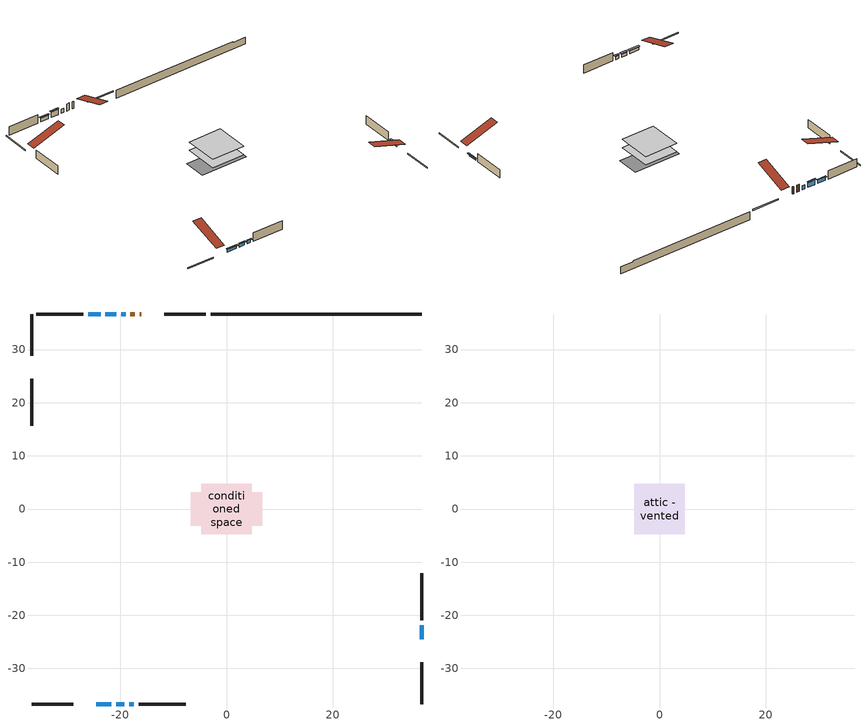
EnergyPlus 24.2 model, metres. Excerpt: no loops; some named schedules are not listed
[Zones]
conditioned space
 floor adiabatic (AdiabaticFloorConstruction): -4.79,-4.79 -4.79,4.79 4.79,4.79 4.79,-4.79 z0.61
 floor foundation (Slab1 construction): -6.73,-3.17 -6.73,3.17 6.73,3.17 6.73,-3.17 z-1.65
 wall outside (RimJoist1 construction): -3.86,36.69 -11.69,36.69 / -36.69,-36.69 -28.87,-36.69 / -36.69,36.69 -36.69,28.87 / 36.69,-36.69 36.69,-28.87 z0.61:0.91
 wall outside (AdiabaticWallConstruction 1): -16,36.69 -16.33,36.69 / -17.26,36.69 -18.07,36.69 z0.61:2.64
 wall outside (AdiabaticWallConstruction): -19,36.69 -19.81,36.69 z0.61:1.83; -24.55,-36.69 -21.7,-36.69 z0.61:1.47; -20.77,-36.69 -19.27,-36.69 / -18.34,-36.69 -17.43,-36.69 z0.61:1.53; -20.74,36.69 -22.77,36.69 z0.61:2.16; -23.7,36.69 -25.99,36.69 z0.61:1.63; 36.69,-24.55 36.69,-21.91 z0.61:1.07
 wall outside (Wall1 construction): -26.91,36.69 -35.76,36.69 / -16.5,-36.69 -7.65,-36.69 / -36.69,24.55 -36.69,15.7 / 36.69,-20.98 36.69,-12.13 z0.61:3.05
 wall foundation (FoundationWall1 construction): -2.93,36.69,-1.65 -2.93,36.69,0.61 32.73,36.69,0.61 32.73,36.69,0.31 36.69,36.69,0.31 36.69,36.69,-1.65
 window (WindowConstruction 5): -19,36.69 -19.81,36.69 z0.61:1.83
 window (WindowConstruction): -24.55,-36.69 -21.7,-36.69 z0.61:1.47
 window (WindowConstruction 1): -20.77,-36.69 -19.27,-36.69 z0.61:1.52
 window (WindowConstruction 2): -18.34,-36.69 -17.43,-36.69 z0.61:1.52
 window (WindowConstruction 3): -20.74,36.69 -22.77,36.69 z0.61:2.16
 window (WindowConstruction 4): -23.7,36.69 -25.99,36.69 z0.61:1.62
 window (WindowConstruction 6): 36.69,-24.55 36.69,-21.91 z0.61:1.07
 door (Door): -16.01,36.69 -16.33,36.69 z0.61:2.64
 door (Door 1): -17.26,36.69 -18.07,36.69 z0.61:2.64
 ceiling adiabatic (AdiabaticFloorConstruction): 4.79,-4.79 4.79,4.79 -4.79,4.79 -4.79,-4.79 z0.61
attic - vented
 floor to conditioned space (Floor1 construction Reversed): -4.79,-4.79 -4.79,4.79 4.79,4.79 4.79,-4.79 z3.05
 roof outside (Roof1 construction): -15.08,36.69,3.05 -15.08,27.36,6.16 -12.62,27.36,6.16 -12.62,36.69,3.05; -25.48,-36.69,3.05 -25.48,-27.36,6.16 -27.94,-27.36,6.16 -27.94,-36.69,3.05; -36.69,25.48,3.05 -27.36,25.48,6.16 -27.36,27.94,6.16 -36.69,27.94,3.05; 36.69,-25.48,3.05 27.36,-25.48,6.16 27.36,-27.94,6.16 36.69,-27.94,3.05
shading: -21.5,-36.69 -24.75,-36.69 -24.75,-37.1 -21.5,-37.1 z1.67; -19.07,-36.69 -20.97,-36.69 -20.97,-37.1 -19.07,-37.1 z1.73; -17.23,-36.69 -18.54,-36.69 -18.54,-37.1 -17.23,-37.1 z1.73; -22.97,36.69 -20.54,36.69 -20.54,37.1 -22.97,37.1 z2.36; -26.19,36.69 -23.5,36.69 -23.5,37.1 -26.19,37.1 z1.83; 36.69,-21.71 36.69,-24.75 37.1,-24.75 37.1,-21.71 z1.27
[Building]
Building 1: Terrain=Suburbs
[Site:Location]
London AP_ON: Latitude {deg}=43.03; Longitude {deg}=-81.15; Time Zone {hr}=-5; Elevation {m}=278; Keep Site Location Information=Yes
[Site:GroundTemperature:Shallow]
3.98693, 1.93205, 1.76749, 2.74264, 6.6573, 10.5537, 13.9317, 16.0716, 16.2534, 14.513, 11.2211, 7.44421
[Site:WaterMainsTemperature]
Calculation Method=Schedule; Temperature Schedule=mains temperature schedule
[Material] Roughness=Rough; Thermal Absorptance=0.9
Name | Thickness {m} | Conductivity {W/m-K} | Density {kg/m3} | Specific Heat {J/kg-K} | Solar Absorptance | Visible Absorptance
asphalt or fiberglass shingles | 0.00635 | 0.162714 | 1121.4 | 1465.45 | 0.4 | 0.4
ceiling loosefill ins | 0.254 | 0.0480833 | 16.02 | 1046.75 | 0.7 | 0.7
ceiling stud and cavity | 0.1397 | 0.0800577 | 65.682 | 1177.47 | 0.7 | 0.7
concrete 4.0 in. | 0.1016 | 1.803125 | 2242.8 | 837.4 | 0.7 | 0.7
concrete 8.0 in. | 0.2032 | 1.803125 | 2242.8 | 837.4 | 0.7 | 0.7
door material | 0.04445 | 0.0639163 | 512.64 | 1214.23 | 0.7 | 0.7
door material 1 | 0.04445 | 0.053851 | 512.64 | 1214.23 | 0.7 | 0.7
floor covering | 0.0127 | 0.0433444 | 54.468 | 1339.84 | 0.6 | 0.6
floor rigid ins; wall rigid ins | 0.512978 | 0.029427 | 32.04 | 1214.23 | 0.7 | 0.7
floor stud and cavity | 0.1397 | 1.75129 | 37.0049 | 1207.88 | 0.7 | 0.7
furniture material conditioned space 1 | 0.1524 | 0.115458 | 640.8 | 1214.23 | 0.6 | 0.6
gypsum board | 0.0127 | 0.160291 | 801 | 837.4 | 0.6 | 0.6
osb sheathing 0.5 in. | 0.0127 | 0.115458 | 512.64 | 1214.23 | 0.7 | 0.7
osb sheathing 0.75 in. | 0.01905 | 0.115458 | 512.64 | 1214.23 | 0.7 | 0.7
rim joist stud and cavity | 0.0508 | 0.107068 | 50.32683 | 1063.81 | 0.6 | 0.6
wall stud and cavity | 0.1397 | 0.0819611 | 139.0536 | 1170.24 | 0.7 | 0.7
wall stud and cavity 1 | 0.0889 | 0.380278 | 52.3479 | 1209.89 | 0.7 | 0.7
wall stud and cavity 2 | 0.0889 | 0.391764 | 83.0341 | 1211.67 | 0.7 | 0.7
wood siding | 0.0254 | 0.102417 | 544.68 | 1172.36 | 0.4 | 0.4
wood siding 1; wood siding 2; wood siding 3 | 0.0254 | 0.102417 | 544.68 | 1172.36 | 0.7 | 0.7
[WindowMaterial:SimpleGlazingSystem]
Name | U-Factor {W/m2-K} | Solar Heat Gain Coefficient
WindowMaterial | 3.28302 | 0.55
WindowMaterial 1 | 3.28416 | 0.56
WindowMaterial 2 | 2.96619 | 0.55
WindowMaterial 3 | 3.28927 | 0.63
WindowMaterial 4 | 3.28699 | 0.54
WindowMaterial 5 | 2.95994 | 0.63
WindowMaterial 6 | 7.91116 | 0.64
[Construction]
AdiabaticFloorConstruction: floor stud and cavity, floor rigid ins, osb sheathing 0.75 in., floor covering
AdiabaticWallConstruction: wood siding 2, wall rigid ins, wall stud and cavity 1, gypsum board
AdiabaticWallConstruction 1: wood siding 3, wall rigid ins, wall stud and cavity 1, gypsum board
Door: door material
Door 1: door material 1
Floor1 construction Reversed: gypsum board, ceiling stud and cavity, ceiling loosefill ins
FoundationWall1 construction: concrete 8.0 in.
furniture construction conditioned space 1: furniture material conditioned space 1
PartitionWallConstruction: gypsum board, wall stud and cavity 2, gypsum board
RimJoist1 construction: wood siding 1, rim joist stud and cavity
Roof1 construction: asphalt or fiberglass shingles
Slab1 construction: concrete 4.0 in.
Wall1 construction: wood siding, osb sheathing 0.5 in., wall stud and cavity, gypsum board
WindowConstruction: WindowMaterial
WindowConstruction 1: WindowMaterial 1
WindowConstruction 2: WindowMaterial 2
WindowConstruction 3: WindowMaterial 3
WindowConstruction 4: WindowMaterial 4
WindowConstruction 5: WindowMaterial 5
WindowConstruction 6: WindowMaterial 6
[Zone] Multiplier=1; Part of Total Floor Area=Yes
Name | Volume {m3}
attic - vented | 46.3492
conditioned space | 437.4
[Space]
Name | Zone | Volume {m3}
attic - vented 1 | attic - vented | 46.3492
conditioned space 1 | conditioned space | 437.4
[ZoneInfiltration:EffectiveLeakageArea]
infil attic - vented 1: Zone or Space=attic - vented 1; Schedule=Always On Discrete; Effective Air Leakage Area {cm2}=4005.38; Stack Coefficient=0.000216302; Wind Coefficient=9.93689e-06
[ZoneMixing]
whole house fan mix: Zone or Space=attic - vented; Schedule=Always On Continuous; Design Flow Rate Calculation Method=Flow/Zone; Design Flow Rate {m3/s}=0; Source Zone or Space=conditioned space
[SurfaceProperty:ExposedFoundationPerimeter]
Slab1: Exposed Perimeter Calculation Method=TotalExposedPerimeter; Total Exposed Perimeter {m}=39.625
[InternalMass] Zone or ZoneList=conditioned space; Space or SpaceList=conditioned space 1
Name | Construction | Surface Area {m2}
furniture mass conditioned space 1 | furniture construction conditioned space 1 | 70.92
partition wall mass | PartitionWallConstruction | 177.3
[Lights]
interior lighting: Zone or ZoneList or Space or SpaceList=conditioned space 1; Schedule=interior lighting schedule; Design Level Calculation Method=LightingLevel; Lighting Level {W}=343.2; Return Air Fraction=0; Fraction Radiant=0.6; Fraction Visible=0.2; Fraction Replaceable=1
[People]
occupants: Zone or ZoneList or Space or SpaceList=conditioned space 1; Number of People Schedule=occupants schedule; Number of People Calculation Method=People; Number of People=3; Fraction Radiant=0.314171; Sensible Heat Fraction=0.56303; Activity Level Schedule=occupants activity schedule; Carbon Dioxide Generation Rate {m3/s-W}=0; Enable ASHRAE 55 Comfort Warnings=No; Mean Radiant Temperature Calculation Type=EnclosureAveraged
[ElectricEquipment] Zone or ZoneList or Space or SpaceList=conditioned space 1; Design Level Calculation Method=EquipmentLevel
Name | Schedule | Design Level {W} | Fraction Latent | Fraction Radiant | Fraction Lost
clothes dryer | clothes dryer schedule | 140.772 | 0.015 | 0.081 | 0.85
clothes washer | clothes washer schedule | 32.1985 | 0.03 | 0.162 | 0.7
cooking range | cooking range schedule | 215.147 | 0.08 | 0.432 | 0.2
dishwasher | dishwasher schedule | 66.8632 | 0.3 | 0.18 | 0.4
fridge | fridge schedule | 72.9452 | 0 | 0.6 | 0
mech vent bath fan 0 | mech vent bath fan 0 schedule | 50.2 | 0 | 0 | 1
mech vent bath fan 1 | mech vent bath fan 1 schedule | 50.2 | 0 | 0 | 1
mech vent house fan | mech vent house fan schedule | 0 | 0 | 0 | 1
mech vent house fan cfis | mech vent house fan cfis schedule | 0 | 0 | 0 | 0
mech vent range fan 0 | mech vent range fan 0 schedule | 57 | 0 | 0 | 1
misc plug loads | misc plug loads schedule | 494.7 | 0.045 | 0.513 | 0.1
whole house fan | Always On Discrete | 0 | 0 | 0 | 1
[OtherEquipment] Zone or ZoneList or Space or SpaceList=conditioned space 1; Design Level Calculation Method=EquipmentLevel
Name | Fuel Type | Schedule | Design Level {W} | Fraction Latent | Fraction Radiant | Fraction Lost
clothes dryer 1 | Electricity | clothes dryer schedule | 0 | 0.015 | 0.081 | 0.85
cooking range 1 | Electricity | cooking range schedule | 0 | 0.08 | 0.432 | 0.2
general water use latent | None | general water use schedule | 62.594 | 1 | 0 | 0
general water use sensible | None | general water use schedule | -61.6891 | 0 | 0.6 | 0
mech vent house fan latent load | None | Always On Discrete | 0 | 1 | 0 | 0
mech vent house fan sensible load | None | Always On Discrete | 0 | 0 | 0 | 0
water heater energy adjustment1 | NaturalGas | Always On Discrete | 0.01 | 0 | 0 | 1
[ZoneInfiltration:DesignFlowRate] Zone or ZoneList or Space or SpaceList=conditioned space 1; Schedule=Always On Discrete; Design Flow Rate Calculation Method=Flow/Zone; Design Flow Rate {m3/s}=0
infil flow; natural vent flow; whole house fan flow
[AvailabilityManager:Scheduled]
central ac and furnace airloop Availability Manager: Schedule=Always On Discrete
[Foundation:Kiva]
Foundation Kiva 1: Initial Indoor Air Temperature {C}=18; Wall Height Above Grade {m}=0.609996; Wall Depth Below Slab {m}=0.2032
[Foundation:Kiva:Settings]
Soil Conductivity {W/m-K}=0.849921; Soil Density {kg/m3}=1842.3; Soil Specific Heat {J/kg-K}=418.7; Ground Solar Absorptivity=0.9; Ground Thermal Absorptivity=0.9; Ground Surface Roughness {m}=0.03; Far-Field Width {m}=40; Deep-Ground Boundary Condition=ZeroFlux; Deep-Ground Depth {m}=40; Minimum Cell Dimension {m}=0.2; Maximum Cell Growth Coefficient=3; Simulation Timestep=Timestep
[Exterior:Lights]
exterior lighting: Schedule=exterior lighting schedule; Design Level {W}=75.6
[EnergyManagementSystem:GlobalVariable]
central_ac_and_furnace_airloop_Fan_RTF
infil_program_Qfan
infil_program_Qinf
natural_vent_program_Qnv
natural_vent_program_Qwhf
[EnergyManagementSystem:Sensor]
Name | Output:Variable or Output:Meter Index Key | Output:Variable or Output:Meter
airflow_gain | infil flow | Infiltration Sensible Heat Gain Energy
airflow_gain_1 | natural vent flow | Infiltration Sensible Heat Gain Energy
airflow_gain_2 | whole house fan flow | Infiltration Sensible Heat Gain Energy
airflow_loss | infil flow | Infiltration Sensible Heat Loss Energy
airflow_loss_1 | natural vent flow | Infiltration Sensible Heat Loss Energy
airflow_loss_2 | whole house fan flow | Infiltration Sensible Heat Loss Energy
clg_load_cond |  | Cooling:EnergyTransfer:Zone:CONDITIONED SPACE
clg_sp_s; clg_sp_s_1 | cooling setpoint | Schedule Value
clothes_dryer_exhaust_0_sch_s | clothes dryer exhaust 0 schedule | Schedule Value
cool_season | cooling season schedule | Schedule Value
htg_load_cond |  | Heating:EnergyTransfer:Zone:CONDITIONED SPACE
htg_sp_s; htg_sp_s_1 | heating setpoint | Schedule Value
ig_ee_conv | clothes dryer | Electric Equipment Convective Heating Energy
ig_ee_conv_2 | cooking range | Electric Equipment Convective Heating Energy
ig_ee_conv_4 | fridge | Electric Equipment Convective Heating Energy
ig_ee_conv_5 | misc plug loads | Electric Equipment Convective Heating Energy
ig_ee_conv_6 | whole house fan | Electric Equipment Convective Heating Energy
ig_ee_rad | clothes dryer | Electric Equipment Radiant Heating Energy
ig_ee_rad_2 | cooking range | Electric Equipment Radiant Heating Energy
ig_ee_rad_4 | fridge | Electric Equipment Radiant Heating Energy
ig_ee_rad_5 | misc plug loads | Electric Equipment Radiant Heating Energy
ig_ee_rad_6 | whole house fan | Electric Equipment Radiant Heating Energy
ig_lgt_conv | interior lighting | Lights Convective Heating Energy
ig_lgt_rad | interior lighting | Lights Radiant Heating Energy
ig_lgt_vis | interior lighting | Lights Visible Radiation Heating Energy
ig_oe_conv | clothes dryer 1 | Other Equipment Convective Heating Energy
ig_oe_conv_1 | cooking range 1 | Other Equipment Convective Heating Energy
ig_oe_conv_2 | general water use latent | Other Equipment Convective Heating Energy
ig_oe_conv_3 | general water use sensible | Other Equipment Convective Heating Energy
ig_oe_conv_4 | water heater energy adjustment1 | Other Equipment Convective Heating Energy
ig_oe_rad | clothes dryer 1 | Other Equipment Radiant Heating Energy
ig_oe_rad_1 | cooking range 1 | Other Equipment Radiant Heating Energy
ig_oe_rad_2 | general water use latent | Other Equipment Radiant Heating Energy
ig_oe_rad_3 | general water use sensible | Other Equipment Radiant Heating Energy
ig_oe_rad_4 | water heater energy adjustment1 | Other Equipment Radiant Heating Energy
ig_ppl_conv | occupants | People Convective Heating Energy
ig_ppl_rad | occupants | People Radiant Heating Energy
im_conv | furniture mass conditioned space 1 | Surface Inside Face Convection Heat Gain Energy
im_conv_1 | partition wall mass | Surface Inside Face Convection Heat Gain Energy
im_ig | furniture mass conditioned space 1 | Surface Inside Face Internal Gains Radiation Heat Gain Energy
im_ig_1 | partition wall mass | Surface Inside Face Internal Gains Radiation Heat Gain Energy
im_lgt | furniture mass conditioned space 1 | Surface Inside Face Lights Radiation Heat Gain Energy
im_lgt_1 | partition wall mass | Surface Inside Face Lights Radiation Heat Gain Energy
im_sol | furniture mass conditioned space 1 | Surface Inside Face Solar Radiation Heat Gain Energy
im_sol_1 | partition wall mass | Surface Inside Face Solar Radiation Heat Gain Energy
im_surf | furniture mass conditioned space 1 | Surface Inside Face Net Surface Thermal Radiation Heat Gain Energy
im_surf_1 | partition wall mass | Surface Inside Face Net Surface Thermal Radiation Heat Gain Energy
mech_vent_bath_fan_0_sch_s | mech vent bath fan 0 schedule | Schedule Value
mech_vent_bath_fan_1_sch_s | mech vent bath fan 1 schedule | Schedule Value
mech_vent_range_fan_0_sch_s | mech vent range fan 0 schedule | Schedule Value
mv_conv | mech vent bath fan 0 | Electric Equipment Convective Heating Energy
mv_conv_1 | mech vent bath fan 1 | Electric Equipment Convective Heating Energy
mv_conv_2 | mech vent house fan | Electric Equipment Convective Heating Energy
mv_conv_3 | mech vent house fan cfis | Electric Equipment Convective Heating Energy
mv_conv_4 | mech vent range fan 0 | Electric Equipment Convective Heating Energy
mv_conv_5 | mech vent house fan latent load | Other Equipment Convective Heating Energy
mv_conv_6 | mech vent house fan sensible load | Other Equipment Convective Heating Energy
mv_rad | mech vent bath fan 0 | Electric Equipment Radiant Heating Energy
mv_rad_1 | mech vent bath fan 1 | Electric Equipment Radiant Heating Energy
mv_rad_2 | mech vent house fan | Electric Equipment Radiant Heating Energy
mv_rad_3 | mech vent house fan cfis | Electric Equipment Radiant Heating Energy
mv_rad_4 | mech vent range fan 0 | Electric Equipment Radiant Heating Energy
mv_rad_5 | mech vent house fan latent load | Other Equipment Radiant Heating Energy
mv_rad_6 | mech vent house fan sensible load | Other Equipment Radiant Heating Energy
natural_vent_s | natural vent schedule | Schedule Value
out_pb_s |  | Site Outdoor Air Barometric Pressure
out_wt_s |  | Site Outdoor Air Humidity Ratio
site_vw_s |  | Site Wind Speed
ss_back_out | Window1 | Surface Window Shortwave from Zone Back Out Window Heat Transfer Rate
ss_back_out_1 | Window2 | Surface Window Shortwave from Zone Back Out Window Heat Transfer Rate
ss_back_out_2 | Window4 | Surface Window Shortwave from Zone Back Out Window Heat Transfer Rate
ss_back_out_3 | Window5 | Surface Window Shortwave from Zone Back Out Window Heat Transfer Rate
ss_back_out_4 | Window6 | Surface Window Shortwave from Zone Back Out Window Heat Transfer Rate
ss_back_out_5 | Window7 | Surface Window Shortwave from Zone Back Out Window Heat Transfer Rate
ss_back_out_6 | Window9 | Surface Window Shortwave from Zone Back Out Window Heat Transfer Rate
ss_conv | Door1 | Surface Inside Face Convection Heat Gain Energy
ss_conv_1 | Door2 | Surface Inside Face Convection Heat Gain Energy
ss_conv_2 | Window1 | Surface Inside Face Convection Heat Gain Energy
ss_conv_3 | Window2 | Surface Inside Face Convection Heat Gain Energy
ss_conv_4 | Window4 | Surface Inside Face Convection Heat Gain Energy
ss_conv_5 | Window5 | Surface Inside Face Convection Heat Gain Energy
ss_conv_6 | Window6 | Surface Inside Face Convection Heat Gain Energy
ss_conv_7 | Window7 | Surface Inside Face Convection Heat Gain Energy
ss_conv_8 | Window9 | Surface Inside Face Convection Heat Gain Energy
ss_ig | Door1 | Surface Inside Face Internal Gains Radiation Heat Gain Energy
ss_ig_1 | Door2 | Surface Inside Face Internal Gains Radiation Heat Gain Energy
ss_ig_2 | Window1 | Surface Inside Face Internal Gains Radiation Heat Gain Energy
ss_ig_3 | Window2 | Surface Inside Face Internal Gains Radiation Heat Gain Energy
ss_ig_4 | Window4 | Surface Inside Face Internal Gains Radiation Heat Gain Energy
ss_ig_5 | Window5 | Surface Inside Face Internal Gains Radiation Heat Gain Energy
ss_ig_6 | Window6 | Surface Inside Face Internal Gains Radiation Heat Gain Energy
ss_ig_7 | Window7 | Surface Inside Face Internal Gains Radiation Heat Gain Energy
ss_ig_8 | Window9 | Surface Inside Face Internal Gains Radiation Heat Gain Energy
ss_lgt | Door1 | Surface Inside Face Lights Radiation Heat Gain Energy
ss_lgt_1 | Door2 | Surface Inside Face Lights Radiation Heat Gain Energy
ss_sol | Door1 | Surface Inside Face Solar Radiation Heat Gain Energy
ss_sol_1 | Door2 | Surface Inside Face Solar Radiation Heat Gain Energy
ss_surf | Door1 | Surface Inside Face Net Surface Thermal Radiation Heat Gain Energy
ss_surf_1 | Door2 | Surface Inside Face Net Surface Thermal Radiation Heat Gain Energy
ss_surf_2 | Window1 | Surface Inside Face Net Surface Thermal Radiation Heat Gain Energy
ss_surf_3 | Window2 | Surface Inside Face Net Surface Thermal Radiation Heat Gain Energy
ss_surf_4 | Window4 | Surface Inside Face Net Surface Thermal Radiation Heat Gain Energy
ss_surf_5 | Window5 | Surface Inside Face Net Surface Thermal Radiation Heat Gain Energy
ss_surf_6 | Window6 | Surface Inside Face Net Surface Thermal Radiation Heat Gain Energy
ss_surf_7 | Window7 | Surface Inside Face Net Surface Thermal Radiation Heat Gain Energy
ss_surf_8 | Window9 | Surface Inside Face Net Surface Thermal Radiation Heat Gain Energy
ss_trans_in | Window1 | Surface Window Transmitted Solar Radiation Rate
ss_trans_in_1 | Window2 | Surface Window Transmitted Solar Radiation Rate
ss_trans_in_2 | Window4 | Surface Window Transmitted Solar Radiation Rate
ss_trans_in_3 | Window5 | Surface Window Transmitted Solar Radiation Rate
ss_trans_in_4 | Window6 | Surface Window Transmitted Solar Radiation Rate
ss_trans_in_5 | Window7 | Surface Window Transmitted Solar Radiation Rate
ss_trans_in_6 | Window9 | Surface Window Transmitted Solar Radiation Rate
ss_trans_out | Window1 | Surface Inside Face Initial Transmitted Diffuse Transmitted Out Window Solar Radiation Rate
ss_trans_out_1 | Window2 | Surface Inside Face Initial Transmitted Diffuse Transmitted Out Window Solar Radiation Rate
ss_trans_out_2 | Window4 | Surface Inside Face Initial Transmitted Diffuse Transmitted Out Window Solar Radiation Rate
ss_trans_out_3 | Window5 | Surface Inside Face Initial Transmitted Diffuse Transmitted Out Window Solar Radiation Rate
ss_trans_out_4 | Window6 | Surface Inside Face Initial Transmitted Diffuse Transmitted Out Window Solar Radiation Rate
ss_trans_out_5 | Window7 | Surface Inside Face Initial Transmitted Diffuse Transmitted Out Window Solar Radiation Rate
ss_trans_out_6 | Window9 | Surface Inside Face Initial Transmitted Diffuse Transmitted Out Window Solar Radiation Rate
s_conv | Floor1 | Surface Inside Face Convection Heat Gain Energy
s_conv_1 | FoundationWall1 | Surface Inside Face Convection Heat Gain Energy
s_conv_10 | Wall1:180 | Surface Inside Face Convection Heat Gain Energy
s_conv_11 | Wall1:270 | Surface Inside Face Convection Heat Gain Energy
s_conv_12 | Wall1:90 | Surface Inside Face Convection Heat Gain Energy
s_conv_2 | inferred conditioned ceiling | Surface Inside Face Convection Heat Gain Energy
s_conv_3 | inferred conditioned floor | Surface Inside Face Convection Heat Gain Energy
s_conv_4 | RimJoist1:0 | Surface Inside Face Convection Heat Gain Energy
s_conv_5 | RimJoist1:180 | Surface Inside Face Convection Heat Gain Energy
s_conv_6 | RimJoist1:270 | Surface Inside Face Convection Heat Gain Energy
s_conv_7 | RimJoist1:90 | Surface Inside Face Convection Heat Gain Energy
s_conv_8 | Slab1 | Surface Inside Face Convection Heat Gain Energy
s_conv_9 | Wall1:0 | Surface Inside Face Convection Heat Gain Energy
s_ig | Floor1 | Surface Inside Face Internal Gains Radiation Heat Gain Energy
s_ig_1 | FoundationWall1 | Surface Inside Face Internal Gains Radiation Heat Gain Energy
s_ig_10 | Wall1:180 | Surface Inside Face Internal Gains Radiation Heat Gain Energy
s_ig_11 | Wall1:270 | Surface Inside Face Internal Gains Radiation Heat Gain Energy
s_ig_12 | Wall1:90 | Surface Inside Face Internal Gains Radiation Heat Gain Energy
s_ig_2 | inferred conditioned ceiling | Surface Inside Face Internal Gains Radiation Heat Gain Energy
s_ig_3 | inferred conditioned floor | Surface Inside Face Internal Gains Radiation Heat Gain Energy
s_ig_4 | RimJoist1:0 | Surface Inside Face Internal Gains Radiation Heat Gain Energy
s_ig_5 | RimJoist1:180 | Surface Inside Face Internal Gains Radiation Heat Gain Energy
s_ig_6 | RimJoist1:270 | Surface Inside Face Internal Gains Radiation Heat Gain Energy
s_ig_7 | RimJoist1:90 | Surface Inside Face Internal Gains Radiation Heat Gain Energy
s_ig_8 | Slab1 | Surface Inside Face Internal Gains Radiation Heat Gain Energy
s_ig_9 | Wall1:0 | Surface Inside Face Internal Gains Radiation Heat Gain Energy
s_lgt | Floor1 | Surface Inside Face Lights Radiation Heat Gain Energy
s_lgt_1 | FoundationWall1 | Surface Inside Face Lights Radiation Heat Gain Energy
s_lgt_10 | Wall1:180 | Surface Inside Face Lights Radiation Heat Gain Energy
s_lgt_11 | Wall1:270 | Surface Inside Face Lights Radiation Heat Gain Energy
s_lgt_12 | Wall1:90 | Surface Inside Face Lights Radiation Heat Gain Energy
s_lgt_2 | inferred conditioned ceiling | Surface Inside Face Lights Radiation Heat Gain Energy
s_lgt_3 | inferred conditioned floor | Surface Inside Face Lights Radiation Heat Gain Energy
s_lgt_4 | RimJoist1:0 | Surface Inside Face Lights Radiation Heat Gain Energy
s_lgt_5 | RimJoist1:180 | Surface Inside Face Lights Radiation Heat Gain Energy
s_lgt_6 | RimJoist1:270 | Surface Inside Face Lights Radiation Heat Gain Energy
s_lgt_7 | RimJoist1:90 | Surface Inside Face Lights Radiation Heat Gain Energy
s_lgt_8 | Slab1 | Surface Inside Face Lights Radiation Heat Gain Energy
s_lgt_9 | Wall1:0 | Surface Inside Face Lights Radiation Heat Gain Energy
s_sol | Floor1 | Surface Inside Face Solar Radiation Heat Gain Energy
s_sol_1 | FoundationWall1 | Surface Inside Face Solar Radiation Heat Gain Energy
s_sol_10 | Wall1:180 | Surface Inside Face Solar Radiation Heat Gain Energy
s_sol_11 | Wall1:270 | Surface Inside Face Solar Radiation Heat Gain Energy
s_sol_12 | Wall1:90 | Surface Inside Face Solar Radiation Heat Gain Energy
s_sol_2 | inferred conditioned ceiling | Surface Inside Face Solar Radiation Heat Gain Energy
s_sol_3 | inferred conditioned floor | Surface Inside Face Solar Radiation Heat Gain Energy
s_sol_4 | RimJoist1:0 | Surface Inside Face Solar Radiation Heat Gain Energy
s_sol_5 | RimJoist1:180 | Surface Inside Face Solar Radiation Heat Gain Energy
s_sol_6 | RimJoist1:270 | Surface Inside Face Solar Radiation Heat Gain Energy
s_sol_7 | RimJoist1:90 | Surface Inside Face Solar Radiation Heat Gain Energy
s_sol_8 | Slab1 | Surface Inside Face Solar Radiation Heat Gain Energy
s_sol_9 | Wall1:0 | Surface Inside Face Solar Radiation Heat Gain Energy
s_surf | Floor1 | Surface Inside Face Net Surface Thermal Radiation Heat Gain Energy
s_surf_1 | FoundationWall1 | Surface Inside Face Net Surface Thermal Radiation Heat Gain Energy
s_surf_10 | Wall1:180 | Surface Inside Face Net Surface Thermal Radiation Heat Gain Energy
s_surf_11 | Wall1:270 | Surface Inside Face Net Surface Thermal Radiation Heat Gain Energy
s_surf_12 | Wall1:90 | Surface Inside Face Net Surface Thermal Radiation Heat Gain Energy
s_surf_2 | inferred conditioned ceiling | Surface Inside Face Net Surface Thermal Radiation Heat Gain Energy
